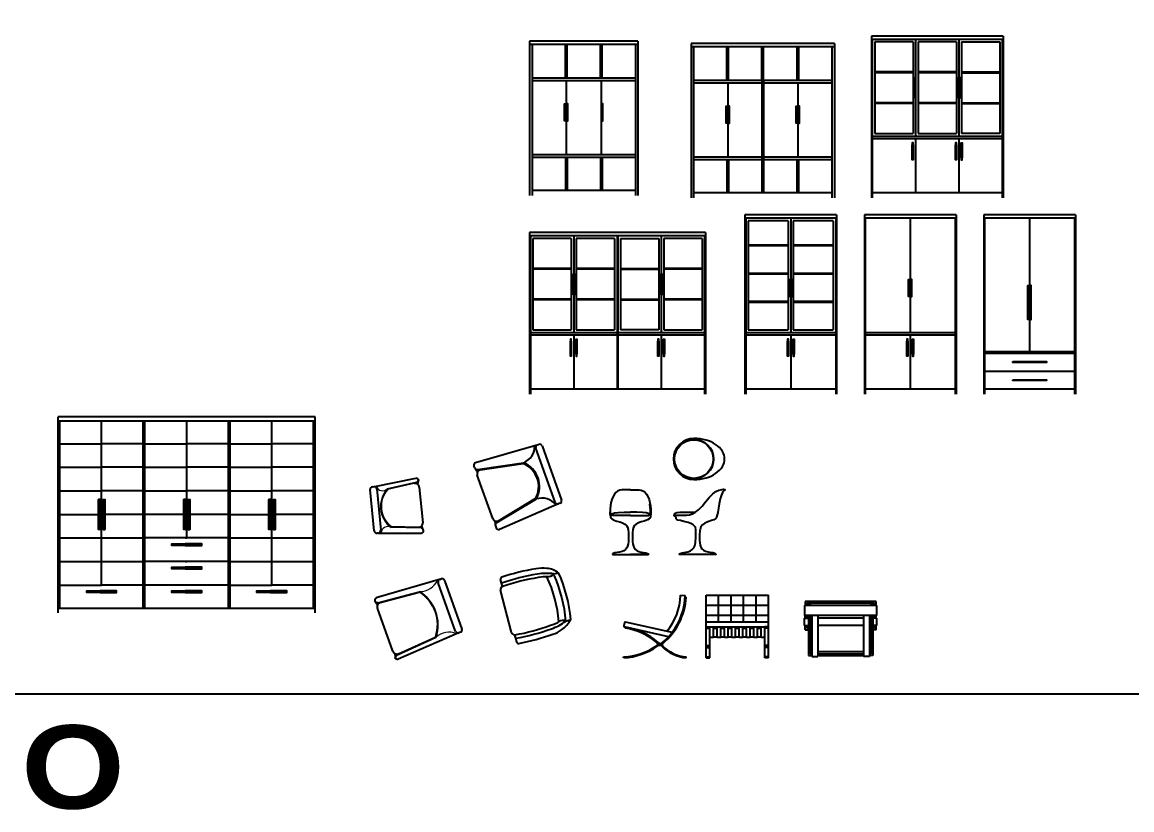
# Model space of a CAD drawing. Header units: centimetres. Extents: x 56177 to 99483, y 493 to 15482.
# Drawn here: x 60475 to 61806, y 493 to 1438 of the extents above; entities that cross this region are included whole.
import ezdxf

# ---------------------------------------------------------------- set-up
doc = ezdxf.new("R2010")
doc.units = ezdxf.units.CM
doc.header["$MEASUREMENT"] = 0
doc.set_wipeout_variables(frame=1)
doc.layers.add('010_BLOQUES', color=250, linetype='Continuous')
doc.styles.get("Standard").update_dxf_attribs({"font": 'txt.shx'})

# ---------------------------------------------------------------- blocks, each defined once
blk = doc.blocks.new('A$C5C6F3BF7')
for p, q in [((0, 0), (0, 2.35)), ((3.084, 2.35), (0, 2.35)), ((3.084, 2.3), (0, 2.3)), ((0.02, 0.05), (0.02, 2.3)), ((0.521, 0.332), (0.521, 2.3)), ((0.521, 0.332), (0.521, 2.3)), ((1.021, 0.05), (1.021, 2.3)), ((1.041, 0.05), (1.041, 2.3)), ((1.542, 0.897), (1.542, 2.3)), ((1.542, 0.994), (1.542, 2.3)), ((2.043, 0.05), (2.043, 2.3)), ((2.063, 0.05), (2.063, 2.3)), ((2.563, 0.332), (2.563, 2.3)), ((2.563, 0.332), (2.563, 2.3)), ((3.064, 0.05), (3.064, 2.3)), ((3.084, 0), (3.084, 2.35)), ((0.02, 2.027), (0.521, 2.027)), ((1.021, 2.027), (0.521, 2.027)), ((1.041, 2.027), (1.542, 2.027)), ((2.043, 2.027), (1.542, 2.027)), ((2.063, 2.027), (2.563, 2.027)), ((3.064, 2.027), (2.563, 2.027)), ((0.02, 1.745), (0.521, 1.745)), ((1.021, 1.745), (0.521, 1.745)), ((1.041, 1.745), (1.542, 1.745)), ((2.043, 1.745), (1.542, 1.745)), ((2.063, 1.745), (2.563, 1.745)), ((3.064, 1.745), (2.563, 1.745)), ((0.02, 1.462), (0.521, 1.462)), ((1.021, 1.462), (0.521, 1.462)), ((1.041, 1.462), (1.542, 1.462)), ((2.043, 1.462), (1.542, 1.462)), ((2.063, 1.462), (2.563, 1.462)), ((3.064, 1.462), (2.563, 1.462)), ((0.02, 1.18), (0.483, 1.18)), ((0.02, 1.18), (0.483, 1.18)), ((0.503, 1.18), (0.521, 1.18)), ((0.538, 1.18), (0.521, 1.18)), ((1.021, 1.18), (0.558, 1.18)), ((1.021, 1.18), (0.559, 1.18)), ((1.505, 1.18), (1.041, 1.18)), ((1.559, 1.18), (1.525, 1.18)), ((1.525, 1.18), (1.542, 1.18)), ((1.559, 1.18), (1.542, 1.18)), ((2.043, 1.18), (1.579, 1.18)), ((2.043, 1.18), (1.579, 1.18)), ((2.063, 1.18), (2.526, 1.18)), ((2.063, 1.18), (2.525, 1.18)), ((2.546, 1.18), (2.563, 1.18)), ((2.581, 1.18), (2.563, 1.18)), ((3.064, 1.18), (2.601, 1.18)), ((3.064, 1.18), (2.601, 1.18)), ((0.02, 0.897), (1.021, 0.897)), ((0.02, 0.897), (1.021, 0.897)), ((2.043, 0.897), (1.041, 0.897)), ((2.043, 0.897), (1.524, 0.897)), ((1.525, 0.897), (1.542, 0.897)), ((1.559, 0.897), (1.542, 0.897)), ((2.063, 0.897), (3.064, 0.897)), ((2.063, 0.897), (3.064, 0.897)), ((0.02, 0.615), (1.021, 0.615)), ((2.043, 0.615), (1.041, 0.615)), ((2.043, 0.615), (1.524, 0.615)), ((1.525, 0.615), (1.542, 0.615)), ((1.559, 0.615), (1.542, 0.615)), ((2.063, 0.615), (3.064, 0.615)), ((0.02, 0.332), (0.521, 0.332)), ((1.021, 0.332), (0.521, 0.332)), ((2.043, 0.332), (1.041, 0.332)), ((2.063, 0.332), (2.563, 0.332)), ((3.064, 0.332), (2.563, 0.332)), ((3.084, 0.05), (0, 0.05))]:
    blk.add_line(p, q)
for points in [[(0.503, 1), (0.503, 1.36), (0.483, 1.36), (0.483, 1)], [(0.503, 1.36), (0.503, 1), (0.483, 1), (0.483, 1.36)], [(0.538, 1.36), (0.538, 1), (0.558, 1), (0.558, 1.36)], [(0.538, 1), (0.538, 1.36), (0.558, 1.36), (0.558, 1)], [(1.525, 1.36), (1.525, 1), (1.505, 1), (1.505, 1.36)], [(1.525, 1), (1.525, 1.36), (1.505, 1.36), (1.505, 1)], [(1.559, 1), (1.559, 1.36), (1.579, 1.36), (1.579, 1)], [(1.559, 1.36), (1.559, 1), (1.579, 1), (1.579, 1.36)], [(2.546, 1), (2.546, 1.36), (2.526, 1.36), (2.526, 1)], [(2.546, 1.36), (2.546, 1), (2.526, 1), (2.526, 1.36)], [(2.581, 1.36), (2.581, 1), (2.601, 1), (2.601, 1.36)], [(2.581, 1), (2.581, 1.36), (2.601, 1.36), (2.601, 1)], [(1.721, 0.808), (1.363, 0.808), (1.363, 0.828), (1.721, 0.828)], [(1.523, 0.808), (1.721, 0.808), (1.721, 0.828), (1.523, 0.828)], [(1.721, 0.526), (1.363, 0.526), (1.363, 0.546), (1.721, 0.546)], [(1.523, 0.526), (1.721, 0.526), (1.721, 0.546), (1.523, 0.546)], [(0.7, 0.243), (0.342, 0.243), (0.342, 0.263), (0.7, 0.263)], [(0.502, 0.243), (0.7, 0.243), (0.7, 0.263), (0.502, 0.263)], [(1.721, 0.243), (1.363, 0.243), (1.363, 0.263), (1.721, 0.263)], [(1.523, 0.243), (1.721, 0.243), (1.721, 0.263), (1.523, 0.263)], [(2.742, 0.243), (2.384, 0.243), (2.384, 0.263), (2.742, 0.263)], [(2.544, 0.243), (2.742, 0.243), (2.742, 0.263), (2.544, 0.263)]]:
    blk.add_lwpolyline(points)
blk = doc.blocks.new('A$C28606B55')
for p, q in [((0, 1.849), (0, 0)), ((1.3, 1.849), (0, 1.849)), ((1.3, 1.809), (0, 1.809)), ((0.03, 1.809), (0.03, 0)), ((0.43, 1.409), (0.43, 1.809)), ((0.45, 1.409), (0.45, 1.809)), ((0.85, 1.409), (0.85, 1.809)), ((0.87, 1.409), (0.87, 1.809)), ((1.27, 1.809), (1.27, 0)), ((1.3, 1.849), (1.3, 0)), ((0.03, 1.409), (1.27, 1.409)), ((0.03, 1.379), (1.27, 1.379)), ((0.44, 1.379), (0.44, 0.49)), ((0.86, 1.379), (0.86, 0.49)), ((0.03, 0.49), (1.27, 0.49)), ((0.03, 0.46), (1.27, 0.46)), ((0.43, 0.46), (0.43, 0.06)), ((0.45, 0.46), (0.45, 0.06)), ((0.85, 0.46), (0.85, 0.06)), ((0.87, 0.46), (0.87, 0.06)), ((1.27, 0.06), (0.03, 0.06))]:
    blk.add_line(p, q)
for points in [[(0.43, 1.1), (0.43, 0.894), (0.42, 0.894), (0.42, 1.1)], [(0.45, 1.1), (0.45, 0.894), (0.46, 0.894), (0.46, 1.1)], [(0.87, 1.1), (0.87, 0.894), (0.88, 0.894), (0.88, 1.1)]]:
    blk.add_lwpolyline(points, close=True)
blk = doc.blocks.new('A$C72494DA3')
for p, q in [((0, 1.849), (0, 0)), ((1.72, 1.849), (0, 1.849)), ((1.72, 1.809), (0, 1.809)), ((0.03, 1.809), (0.03, 0)), ((0.43, 1.409), (0.43, 1.809)), ((0.45, 1.409), (0.45, 1.809)), ((0.85, 1.409), (0.85, 1.809)), ((0.87, 1.409), (0.87, 1.809)), ((1.27, 1.809), (1.27, 1.409)), ((1.29, 1.809), (1.29, 1.409)), ((1.69, 1.809), (1.69, 0)), ((1.72, 1.849), (1.72, 0)), ((0.03, 1.409), (0.85, 1.409)), ((0.03, 1.379), (0.85, 1.379)), ((0.44, 1.379), (0.44, 0.49)), ((0.85, 1.409), (0.85, 0.06)), ((0.87, 1.409), (0.87, 0.06)), ((0.87, 1.409), (1.69, 1.409)), ((0.87, 1.379), (1.69, 1.379)), ((1.28, 1.379), (1.28, 0.49)), ((0.03, 0.49), (0.85, 0.49)), ((0.03, 0.46), (0.85, 0.46)), ((0.43, 0.46), (0.43, 0.06)), ((0.45, 0.46), (0.45, 0.06)), ((0.87, 0.49), (1.69, 0.49)), ((0.87, 0.46), (1.69, 0.46)), ((1.27, 0.46), (1.27, 0.06)), ((1.29, 0.46), (1.29, 0.06)), ((1.69, 0.06), (0.03, 0.06))]:
    blk.add_line(p, q)
for points in [[(0.43, 1.1), (0.43, 0.894), (0.42, 0.894), (0.42, 1.1)], [(0.45, 1.1), (0.45, 0.894), (0.46, 0.894), (0.46, 1.1)], [(1.27, 1.1), (1.27, 0.894), (1.26, 0.894), (1.26, 1.1)], [(1.29, 1.1), (1.29, 0.894), (1.3, 0.894), (1.3, 1.1)]]:
    blk.add_lwpolyline(points, close=True)
blk = doc.blocks.new('A$C0D1838A5')
for p, q in [((0, 1.939), (0, 0)), ((1.58, 1.939), (0, 1.939)), ((1.58, 1.899), (0, 1.899)), ((0.01, 1.899), (0.01, 0)), ((0.04, 1.869), (0.04, 0.77)), ((0.5, 1.869), (0.04, 1.869)), ((0.5, 1.869), (0.5, 0.77)), ((0.53, 1.899), (0.53, 0.74)), ((0.56, 1.869), (0.56, 0.77)), ((1.02, 1.869), (0.56, 1.869)), ((1.02, 1.869), (1.02, 0.77)), ((1.05, 1.899), (1.05, 0.74)), ((1.08, 1.869), (1.08, 0.77)), ((1.08, 1.869), (1.54, 1.869)), ((1.54, 1.869), (1.54, 0.77)), ((1.57, 1.899), (1.57, 0)), ((1.58, 1.939), (1.58, 0)), ((0.5, 1.509), (0.04, 1.509)), ((0.5, 1.499), (0.04, 1.499)), ((1.02, 1.509), (0.56, 1.509)), ((1.02, 1.499), (0.56, 1.499)), ((1.08, 1.509), (1.54, 1.509)), ((1.08, 1.499), (1.54, 1.499)), ((0.5, 1.14), (0.04, 1.14)), ((0.5, 1.13), (0.04, 1.13)), ((1.02, 1.14), (0.56, 1.14)), ((1.02, 1.13), (0.56, 1.13)), ((1.08, 1.14), (1.54, 1.14)), ((1.08, 1.13), (1.54, 1.13)), ((0.01, 0.74), (1.57, 0.74)), ((0.01, 0.71), (1.57, 0.71)), ((0.04, 0.77), (0.5, 0.77)), ((0.53, 0.71), (0.53, 0.06)), ((0.56, 0.77), (1.02, 0.77)), ((1.05, 0.71), (1.05, 0.06)), ((1.54, 0.77), (1.08, 0.77)), ((1.57, 0.06), (0.01, 0.06))]:
    blk.add_line(p, q)
for points in [[(0.52, 1.437), (0.52, 1.201), (0.51, 1.201), (0.51, 1.437)], [(1.04, 1.437), (1.04, 1.201), (1.03, 1.201), (1.03, 1.437)], [(1.06, 1.437), (1.06, 1.201), (1.07, 1.201), (1.07, 1.437)]]:
    blk.add_lwpolyline(points, close=True)
for points in [[(0.501, 0.48), (0.501, 0.66), (0.491, 0.66), (0.491, 0.48)], [(0.501, 0.634), (0.501, 0.454), (0.491, 0.454), (0.491, 0.634)], [(1.021, 0.48), (1.021, 0.66), (1.011, 0.66), (1.011, 0.48)], [(1.021, 0.634), (1.021, 0.454), (1.011, 0.454), (1.011, 0.634)], [(1.079, 0.48), (1.079, 0.66), (1.089, 0.66), (1.089, 0.48)], [(1.079, 0.634), (1.079, 0.454), (1.089, 0.454), (1.089, 0.634)]]:
    blk.add_lwpolyline(points)
blk = doc.blocks.new('A$C50CF340D')
for p, q in [((0, 1.939), (0, 0)), ((2.11, 1.939), (0, 1.939)), ((2.11, 1.899), (0, 1.899)), ((0.01, 1.899), (0.01, 0)), ((0.04, 1.869), (0.04, 0.77)), ((0.5, 1.869), (0.04, 1.869)), ((0.5, 1.869), (0.5, 0.77)), ((0.53, 1.899), (0.53, 0.74)), ((0.56, 1.869), (0.56, 0.77)), ((1.02, 1.869), (0.56, 1.869)), ((1.02, 1.869), (1.02, 0.77)), ((1.05, 1.899), (1.05, 0.06)), ((1.06, 1.899), (1.06, 0.06)), ((1.09, 1.869), (1.09, 0.77)), ((1.09, 1.869), (1.55, 1.869)), ((1.55, 1.869), (1.55, 0.77)), ((1.58, 1.899), (1.58, 0.74)), ((1.61, 1.869), (1.61, 0.77)), ((2.07, 1.869), (1.61, 1.869)), ((2.07, 1.869), (2.07, 0.77)), ((2.1, 1.899), (2.1, 0)), ((2.11, 1.939), (2.11, 0)), ((0.5, 1.509), (0.04, 1.509)), ((0.5, 1.499), (0.04, 1.499)), ((1.02, 1.509), (0.56, 1.509)), ((1.02, 1.499), (0.56, 1.499)), ((1.09, 1.509), (1.55, 1.509)), ((1.09, 1.499), (1.55, 1.499)), ((2.07, 1.509), (1.61, 1.509)), ((2.07, 1.499), (1.61, 1.499)), ((0.5, 1.14), (0.04, 1.14)), ((0.5, 1.13), (0.04, 1.13)), ((1.02, 1.14), (0.56, 1.14)), ((1.02, 1.13), (0.56, 1.13)), ((1.09, 1.14), (1.55, 1.14)), ((1.09, 1.13), (1.55, 1.13)), ((2.07, 1.14), (1.61, 1.14)), ((2.07, 1.13), (1.61, 1.13)), ((0.01, 0.74), (1.05, 0.74)), ((0.01, 0.71), (1.05, 0.71)), ((0.04, 0.77), (0.5, 0.77)), ((0.53, 0.71), (0.53, 0.06)), ((0.56, 0.77), (1.02, 0.77)), ((1.06, 0.74), (2.1, 0.74)), ((1.06, 0.71), (2.1, 0.71)), ((1.55, 0.77), (1.09, 0.77)), ((1.58, 0.71), (1.58, 0.06)), ((1.61, 0.77), (2.07, 0.77)), ((2.1, 0.06), (0.01, 0.06))]:
    blk.add_line(p, q)
for points in [[(0.52, 1.437), (0.52, 1.201), (0.51, 1.201), (0.51, 1.437)], [(0.54, 1.437), (0.54, 1.201), (0.55, 1.201), (0.55, 1.437)], [(1.57, 1.437), (1.57, 1.201), (1.56, 1.201), (1.56, 1.437)], [(1.59, 1.437), (1.59, 1.201), (1.6, 1.201), (1.6, 1.437)]]:
    blk.add_lwpolyline(points, close=True)
for points in [[(0.501, 0.48), (0.501, 0.66), (0.491, 0.66), (0.491, 0.48)], [(0.501, 0.634), (0.501, 0.454), (0.491, 0.454), (0.491, 0.634)], [(0.559, 0.48), (0.559, 0.66), (0.569, 0.66), (0.569, 0.48)], [(0.559, 0.634), (0.559, 0.454), (0.569, 0.454), (0.569, 0.634)], [(1.551, 0.48), (1.551, 0.66), (1.541, 0.66), (1.541, 0.48)], [(1.551, 0.634), (1.551, 0.454), (1.541, 0.454), (1.541, 0.634)], [(1.609, 0.48), (1.609, 0.66), (1.619, 0.66), (1.619, 0.48)], [(1.609, 0.634), (1.609, 0.454), (1.619, 0.454), (1.619, 0.634)]]:
    blk.add_lwpolyline(points)
blk = doc.blocks.new('A$C52907C04')
for p, q in [((0, 2.15), (0, 0)), ((1.1, 2.15), (0, 2.15)), ((1.1, 2.15), (1.1, 0)), ((1.1, 2.11), (0, 2.11)), ((0.01, 2.11), (0.01, 0)), ((0.04, 2.08), (0.04, 0.77)), ((0.52, 2.08), (0.04, 2.08)), ((0.52, 2.08), (0.52, 0.77)), ((0.55, 2.11), (0.55, 0.74)), ((0.58, 2.08), (0.58, 0.77)), ((1.06, 2.08), (0.58, 2.08)), ((1.06, 2.08), (1.06, 0.77)), ((1.09, 2.11), (1.09, 0)), ((0.52, 1.789), (0.04, 1.789)), ((0.52, 1.779), (0.04, 1.779)), ((1.06, 1.789), (0.58, 1.789)), ((1.06, 1.779), (0.58, 1.779)), ((0.52, 1.449), (0.04, 1.449)), ((0.52, 1.439), (0.04, 1.439)), ((1.06, 1.449), (0.58, 1.449)), ((1.06, 1.439), (0.58, 1.439)), ((0.52, 1.11), (0.04, 1.11)), ((0.52, 1.1), (0.04, 1.1)), ((1.06, 1.11), (0.58, 1.11)), ((1.06, 1.1), (0.58, 1.1)), ((0.01, 0.74), (1.09, 0.74)), ((0.01, 0.71), (1.09, 0.71)), ((0.04, 0.77), (0.52, 0.77)), ((0.55, 0.71), (0.55, 0.06)), ((0.58, 0.77), (1.06, 0.77)), ((1.09, 0.06), (0.01, 0.06))]:
    blk.add_line(p, q)
for points in [[(0.54, 1.377), (0.54, 1.171), (0.53, 1.171), (0.53, 1.377)], [(0.56, 1.377), (0.56, 1.171), (0.57, 1.171), (0.57, 1.377)]]:
    blk.add_lwpolyline(points, close=True)
for points in [[(0.521, 0.48), (0.521, 0.66), (0.511, 0.66), (0.511, 0.48)], [(0.521, 0.634), (0.521, 0.454), (0.511, 0.454), (0.511, 0.634)], [(0.579, 0.48), (0.579, 0.66), (0.589, 0.66), (0.589, 0.48)], [(0.579, 0.634), (0.579, 0.454), (0.589, 0.454), (0.589, 0.634)]]:
    blk.add_lwpolyline(points)
blk = doc.blocks.new('A$C179F4813')
for p, q in [((1.1, 2.15), (0, 2.15)), ((0, 2.15), (0, 0)), ((1.1, 2.15), (1.1, 0)), ((1.1, 2.11), (0, 2.11)), ((0.01, 2.11), (0.01, 0)), ((0.55, 2.11), (0.55, 0.74)), ((1.09, 2.11), (1.09, 0)), ((0.01, 0.74), (1.09, 0.74)), ((0.01, 0.71), (1.09, 0.71)), ((0.55, 0.71), (0.55, 0.06)), ((1.09, 0.06), (0.01, 0.06))]:
    blk.add_line(p, q)
for points in [[(0.54, 1.377), (0.54, 1.171), (0.53, 1.171), (0.53, 1.377)], [(0.56, 1.377), (0.56, 1.171), (0.57, 1.171), (0.57, 1.377)]]:
    blk.add_lwpolyline(points, close=True)
for points in [[(0.521, 0.48), (0.521, 0.66), (0.511, 0.66), (0.511, 0.48)], [(0.521, 0.634), (0.521, 0.454), (0.511, 0.454), (0.511, 0.634)], [(0.579, 0.48), (0.579, 0.66), (0.589, 0.66), (0.589, 0.48)], [(0.579, 0.634), (0.579, 0.454), (0.589, 0.454), (0.589, 0.634)]]:
    blk.add_lwpolyline(points)
blk = doc.blocks.new('A$C0B596854')
for p, q in [((0, 2.15), (0, 0)), ((1.1, 2.15), (0, 2.15)), ((1.1, 2.15), (1.1, 0)), ((1.1, 2.11), (0, 2.11)), ((0.01, 2.11), (0.01, 0)), ((0.55, 2.11), (0.55, 0.513)), ((1.09, 2.11), (1.09, 0)), ((0.01, 0.513), (1.09, 0.513)), ((0.01, 0.493), (1.09, 0.493)), ((0.01, 0.277), (1.09, 0.277)), ((1.09, 0.06), (0.01, 0.06))]:
    blk.add_line(p, q)
for points in [[(0.54, 1.303), (0.54, 0.897), (0.53, 0.897), (0.53, 1.303)], [(0.56, 1.303), (0.56, 0.897), (0.57, 0.897), (0.57, 1.303)], [(0.347, 0.39), (0.753, 0.39), (0.753, 0.38), (0.347, 0.38)], [(0.347, 0.173), (0.753, 0.173), (0.753, 0.163), (0.347, 0.163)]]:
    blk.add_lwpolyline(points, close=True)
blk = doc.blocks.new('A$C6A29289D')
at = {"lineweight": 25}
for p, q in [((0.788, 0.958), (0.018, 0.734)), ((0.779, 0.954), (0.798, 0.961)), ((0.836, 0.943), (1.046, 0.359)), ((0.97, 0.332), (0.761, 0.916)), ((0, 0.697), (0, 0.696)), ((0.014, 0.68), (0.034, 0.65)), ((0.217, 0.093), (0.031, 0.609)), ((1.018, 0.318), (0.282, 0)), ((1.028, 0.321), (1.009, 0.314)), ((0.248, 0.006), (0.244, 0.018)), ((0.249, 0.028), (0.245, 0.064))]:
    blk.add_line(p, q, dxfattribs=at)
at = {"lineweight": 15}
for p, q in [((0.035, 0.678), (0.537, 0.81)), ((0.067, 0.675), (0.535, 0.8)), ((0.286, 0.065), (0.727, 0.267)), ((0.263, 0.043), (0.735, 0.26))]:
    blk.add_line(p, q, dxfattribs=at)
for centre, radius, start, end in [((0.541, 1.042), 0.232, 269.0981, 334.9659), ((0.295, 0.413), 0.456, 341.4061, 58.1338), ((0.296, 0.413), 0.465, 340.787, 58.7529), ((0.891, 0.094), 0.228, 66.9254, 133.3483)]:
    blk.add_arc(centre, radius, start, end, dxfattribs=at)
at = {"lineweight": 25}
for centre, radius, start, end in [((0.789, 0.926), 0.03, 109.77, 199.77), ((0.808, 0.933), 0.03, 19.77, 109.77), ((0.029, 0.706), 0.03, 109.77, 199.77), ((0.028, 0.707), 0.03, 199.77, 283.7179), ((0.078, 0.626), 0.05, 103.7179, 199.77), ((0.999, 0.342), 0.03, 199.77, 289.77), ((1.017, 0.349), 0.03, 289.77, 19.77), ((0.264, 0.11), 0.05, 199.77, 295.8221), ((0.272, 0.028), 0.03, 199.77, 289.77), ((0.276, 0.016), 0.03, 115.8221, 199.77)]:
    blk.add_arc(centre, radius, start, end, dxfattribs=at)
blk = doc.blocks.new('A$C645A2442')
at = {"lineweight": 25}
for p, q in [((0.027, 0.557), (0.047, 0.559)), ((0.037, 0.558), (0.55, 0.659)), ((0.575, 0.624), (0.57, 0.588)), ((0.581, 0.644), (0.582, 0.632)), ((0.59, 0.552), (0.632, 0.126)), ((0.049, 0.027), (0, 0.525)), ((0.08, 0.532), (0.128, 0.035)), ((0.101, 0.002), (0.081, 0)), ((0.091, 0.001), (0.614, 0.002)), ((0.631, 0.053), (0.619, 0.087)), ((0.641, 0.034), (0.641, 0.035))]:
    blk.add_line(p, q, dxfattribs=at)
at = {"lineweight": 15}
for p, q in [((0.557, 0.612), (0.206, 0.533)), ((0.53, 0.596), (0.212, 0.524)), ((0.611, 0.061), (0.251, 0.07)), ((0.582, 0.071), (0.255, 0.08))]:
    blk.add_line(p, q, dxfattribs=at)
at = {"lineweight": 25}
for centre, radius, start, end in [((0.03, 0.527), 0.03, 95.5901, 185.5901), ((0.05, 0.529), 0.03, 5.5901, 95.5901), ((0.54, 0.547), 0.05, 5.5901, 101.6422), ((0.552, 0.629), 0.03, 5.5901, 95.5901), ((0.551, 0.641), 0.03, 281.6422, 5.5901), ((0.079, 0.03), 0.03, 185.5901, 275.5901), ((0.098, 0.032), 0.03, 275.5901, 5.5901), ((0.582, 0.121), 0.05, 269.538, 5.5901), ((0.611, 0.031), 0.03, 5.5901, 89.538), ((0.611, 0.032), 0.03, 275.5901, 5.5901)]:
    blk.add_arc(centre, radius, start, end, dxfattribs=at)
at = {"lineweight": 15}
for centre, radius, start, end in [((0.15, 0.587), 0.0775, 198.5117, 315.891), ((0.437, 0.322), 0.313, 137.5779, 233.6023), ((0.436, 0.322), 0.301, 137.9409, 233.2393), ((0.212, -0.001), 0.0813, 61.4576, 175.8403)]:
    blk.add_arc(centre, radius, start, end, dxfattribs=at)
blk = doc.blocks.new('A$C41DF6CF6')
at = {"lineweight": 25}
for p, q in [((0.769, 1.016), (0.018, 0.8)), ((0.975, 0.325), (0.742, 0.975)), ((0.76, 1.013), (0.779, 1.02)), ((0.817, 1.002), (1.05, 0.352)), ((0.044, 0.717), (0.593, 0.8)), ((0.009, 0.737), (0, 0.762)), ((0.023, 0.72), (0.043, 0.69)), ((0.076, 0.715), (0.592, 0.789)), ((0.226, 0.131), (0.04, 0.649)), ((0.273, 0.081), (0.749, 0.366)), ((0.295, 0.102), (0.741, 0.373)), ((1.022, 0.31), (0.305, 0)), ((1.032, 0.314), (1.013, 0.307)), ((0.258, 0.065), (0.254, 0.101)), ((0.258, 0.043), (0.267, 0.018))]:
    blk.add_line(p, q, dxfattribs=at)
for centre, radius, start, end in [((0.51, 1.005), 0.221, 291.9754, 359.4084), ((0.77, 0.985), 0.03, 109.7215, 199.7215), ((0.789, 0.991), 0.03, 19.7215, 109.7215), ((0.028, 0.772), 0.03, 109.7215, 199.7215), ((0.478, 0.513), 0.309, 331.3915, 68.0515), ((0.037, 0.747), 0.03, 199.7215, 283.6694), ((0.087, 0.666), 0.05, 103.6694, 199.7215), ((0.479, 0.514), 0.298, 331.7426, 67.7004), ((0.815, 0.154), 0.221, 40.0346, 107.4676), ((1.003, 0.335), 0.03, 199.7215, 289.7215), ((1.022, 0.342), 0.03, 289.7215, 19.7215), ((0.273, 0.147), 0.05, 199.7215, 295.7736), ((0.286, 0.054), 0.03, 115.7736, 199.7215), ((0.295, 0.028), 0.03, 199.7215, 289.7215)]:
    blk.add_arc(centre, radius, start, end, dxfattribs=at)
blk = doc.blocks.new('A$C4C1808EA')
for p, q in [((0.638, 0.834), (0.7, 0.845)), ((0.022, 0.681), (0, 0.765)), ((0.133, 0.129), (0.001, 0.638)), ((0.785, 0.268), (0.844, 0.288)), ((0.194, 0.018), (0.172, 0.102))]:
    blk.add_line(p, q)
for centre, radius, start, end in [((0.801, -1.513), 2.37, 98.7297, 109.4623), ((0.795, -1.5), 2.423, 98.7936, 108.7644), ((0.51, 0.403), 0.499, 84.7445, 99.9028), ((0.553, 0.275), 0.565, 81.307, 101.3653), ((0.563, 0.235), 0.565, 88.8208, 101.3653), ((0.54, 0.65), 0.25, 51.0471, 86.3768), ((-0.944, 0.113), 1.651, 5.1067, 24.5684), ((0.563, 0.897), 0.0975, 268.1837, 320.0986), ((-0.946, 0.113), 1.738, 5.1034, 23.9855), ((-0.947, 0.113), 1.8, 5.583, 23.987), ((0.024, 0.771), 0.0244, 109.6984, 194.5445), ((0.037, 0.647), 0.0366, 110.403, 194.5445), ((0.813, -1.559), 2.375, 98.736, 109.3891), ((0.428, 0.755), 0.565, 287.7236, 300.2681), ((0.439, 0.714), 0.565, 287.7236, 307.7819), ((0.75, 0.177), 0.0975, 68.9903, 120.9052), ((0.491, 0.487), 0.406, 306.4806, 330.5383), ((-0.226, 2.444), 2.375, 279.6998, 290.3529), ((-0.214, 2.398), 2.37, 279.6266, 290.3592), ((0.551, 0.406), 0.305, 284.5445, 306.4806), ((0.169, 0.139), 0.0366, 194.5445, 278.6859), ((0.217, 0.024), 0.0244, 194.5445, 279.3905), ((-0.213, 2.384), 2.423, 280.3245, 290.2953)]:
    blk.add_arc(centre, radius, start, end)
blk = doc.blocks.new('A$C491C168C')
for p, q in [((0.681, 0.75), (0.738, 0.749)), ((0.739, 0.729), (0.749, 0.729)), ((0.011, 0.42), (0.003, 0.382)), ((0.581, 0.302), (0.023, 0.428)), ((0.538, 0.251), (0.01, 0.37)), ((0.019, 0.366), (0.017, 0.357)), ((0.58, 0.304), (0.518, 0.318)), ((0, 0), (0, 0.01)), ((0.75, 0), (0.75, 0.01))]:
    blk.add_line(p, q)
for centre, radius, start, end in [((-0.016, 0.766), 0.756, 309.4808, 357.1955), ((-0.016, 0.766), 0.766, 309.2457, 357.2147), ((-0.016, 0.766), 0.697, 320.0078, 358.6911), ((-0.016, 0.766), 0.754, 322.2263, 358.6911), ((0.021, 0.418), 0.00987, 77.2653, 167.2653), ((0.012, 0.38), 0.00987, 167.2653, 257.2653), ((-0.09, -0.386), 0.75, 48.8988, 81.7807), ((-0.09, -0.386), 0.76, 48.4802, 81.722), ((-0.041, 0.78), 0.771, 273.0569, 305.0174), ((-0.041, 0.78), 0.781, 273.0412, 305.2945), ((0.39, 0.165), 0.0197, 305.0174, 48.8988), ((0.432, 0.11), 0.0395, 45.6459, 123.7575), ((0.44, 0.213), 0.0395, 228.4802, 309.4808), ((0.786, 0.451), 0.452, 223.8004, 265.4574), ((0.481, 0.157), 0.0197, 129.2457, 223.985), ((0.785, 0.451), 0.442, 223.985, 265.4115)]:
    blk.add_arc(centre, radius, start, end)
blk = doc.blocks.new('28a')
for p, q in [((0, 750), (750, 750)), ((0, 370), (0, 750)), ((150, 430), (150, 750)), ((300, 430), (300, 750)), ((451, 430), (451, 750)), ((601, 430), (601, 750)), ((750, 370), (750, 750)), ((0, 630), (750, 630)), ((0, 510), (750, 510)), ((0, 430), (750, 430)), ((0, 0), (0, 370)), ((0, 370), (44, 370)), ((0, 366), (44, 366)), ((0, 357), (44, 357)), ((44, 0), (44, 372)), ((44, 372), (88, 372)), ((88, 247), (88, 372)), ((88, 370), (132, 370)), ((88, 366), (132, 366)), ((88, 357), (132, 357)), ((132, 247), (132, 372)), ((132, 372), (176, 372)), ((176, 247), (176, 372)), ((176, 370), (221, 370)), ((176, 366), (221, 366)), ((176, 357), (221, 357)), ((221, 247), (221, 372)), ((221, 372), (265, 372)), ((265, 247), (265, 372)), ((265, 370), (309, 370)), ((265, 366), (309, 366)), ((265, 357), (309, 357)), ((309, 247), (309, 372)), ((309, 372), (353, 372)), ((353, 247), (353, 372)), ((353, 370), (397, 370)), ((353, 366), (397, 366)), ((353, 357), (397, 357)), ((397, 247), (397, 372)), ((397, 372), (442, 372)), ((442, 247), (442, 372)), ((442, 370), (486, 370)), ((442, 366), (486, 366)), ((442, 357), (486, 357)), ((486, 247), (486, 372)), ((486, 372), (530, 372)), ((530, 247), (530, 372)), ((530, 370), (574, 370)), ((530, 366), (574, 366)), ((530, 357), (574, 357)), ((574, 247), (574, 372)), ((574, 372), (618, 372)), ((618, 247), (618, 372)), ((618, 370), (662, 370)), ((618, 366), (662, 366)), ((618, 357), (662, 357)), ((662, 247), (662, 372)), ((662, 372), (707, 372)), ((707, 0), (707, 372)), ((750, 370), (707, 370)), ((750, 366), (707, 366)), ((750, 357), (707, 357)), ((750, 0), (750, 370)), ((0, 148), (44, 148)), ((0, 135), (44, 135)), ((44, 247), (88, 247)), ((88, 251), (132, 251)), ((132, 247), (176, 247)), ((176, 251), (221, 251)), ((221, 247), (265, 247)), ((265, 251), (309, 251)), ((309, 247), (353, 247)), ((353, 251), (397, 251)), ((397, 247), (442, 247)), ((442, 251), (486, 251)), ((486, 247), (530, 247)), ((530, 251), (574, 251)), ((574, 247), (618, 247)), ((618, 251), (662, 251)), ((662, 247), (707, 247)), ((750, 148), (707, 148)), ((750, 135), (707, 135)), ((0, 122), (44, 122)), ((0, 10), (44, 10)), ((0, 0), (44, 0)), ((750, 122), (707, 122)), ((750, 10), (707, 10)), ((750, 0), (707, 0))]:
    blk.add_line(p, q)
blk.add_arc((0, 430), 0.5, 180, 270)
blk = doc.blocks.new('A$C4BF3640C')
at = {"xscale": 0.0009999999999764, "yscale": 0.0009999999999764, "zscale": 0.0009999999999764}
blk.add_blockref('28a', (0, 0), dxfattribs=at)
blk = doc.blocks.new('A$C68BE4C29')
at = {"layer": '010_BLOQUES', "linetype": 'Continuous'}
for p, q in [((0.038, 0.699), (0.023, 0.663)), ((0.054, 0.727), (0.038, 0.699)), ((0.071, 0.747), (0.054, 0.727)), ((0.091, 0.76), (0.071, 0.747)), ((0.118, 0.772), (0.091, 0.76)), ((0.142, 0.778), (0.118, 0.772)), ((0.175, 0.776), (0.142, 0.778)), ((0.246, 0.776), (0.175, 0.776)), ((0.246, 0.776), (0.317, 0.776)), ((0.317, 0.776), (0.35, 0.778)), ((0.35, 0.778), (0.375, 0.772)), ((0.375, 0.772), (0.401, 0.76)), ((0.401, 0.76), (0.421, 0.747)), ((0.421, 0.747), (0.439, 0.727)), ((0.439, 0.727), (0.455, 0.699)), ((0.455, 0.699), (0.469, 0.663)), ((0.002, 0.545), (0, 0.49)), ((0.006, 0.585), (0.002, 0.545)), ((0.012, 0.623), (0.006, 0.585)), ((0.006, 0.533), (0.012, 0.605)), ((0.007, 0.502), (0.006, 0.533)), ((0.023, 0.663), (0.012, 0.623)), ((0.469, 0.663), (0.48, 0.623)), ((0.48, 0.623), (0.487, 0.585)), ((0.487, 0.533), (0.48, 0.605)), ((0.486, 0.502), (0.487, 0.533)), ((0.487, 0.585), (0.491, 0.545)), ((0.491, 0.545), (0.492, 0.49)), ((0, 0.49), (0.006, 0.457)), ((0.006, 0.457), (0.012, 0.438)), ((0.01, 0.488), (0.007, 0.502)), ((0.02, 0.476), (0.01, 0.488)), ((0.012, 0.438), (0.022, 0.428)), ((0.018, 0.478), (0.022, 0.488)), ((0.031, 0.47), (0.02, 0.476)), ((0.022, 0.488), (0.034, 0.494)), ((0.022, 0.428), (0.04, 0.416)), ((0.062, 0.468), (0.031, 0.47)), ((0.034, 0.494), (0.056, 0.5)), ((0.04, 0.416), (0.082, 0.402)), ((0.056, 0.5), (0.1, 0.504)), ((0.246, 0.468), (0.062, 0.468)), ((0.082, 0.402), (0.118, 0.392)), ((0.1, 0.504), (0.17, 0.508)), ((0.17, 0.508), (0.246, 0.508)), ((0.322, 0.508), (0.246, 0.508)), ((0.246, 0.468), (0.431, 0.468)), ((0.392, 0.504), (0.322, 0.508)), ((0.411, 0.402), (0.375, 0.392)), ((0.436, 0.5), (0.392, 0.504)), ((0.452, 0.416), (0.411, 0.402)), ((0.431, 0.468), (0.461, 0.47)), ((0.459, 0.494), (0.436, 0.5)), ((0.471, 0.428), (0.452, 0.416)), ((0.471, 0.488), (0.459, 0.494)), ((0.461, 0.47), (0.472, 0.476)), ((0.474, 0.478), (0.471, 0.488)), ((0.48, 0.438), (0.471, 0.428)), ((0.472, 0.476), (0.483, 0.488)), ((0.487, 0.457), (0.48, 0.438)), ((0.483, 0.488), (0.486, 0.502)), ((0.492, 0.49), (0.487, 0.457)), ((0.118, 0.392), (0.15, 0.38)), ((0.15, 0.38), (0.178, 0.366)), ((0.178, 0.366), (0.197, 0.35)), ((0.197, 0.35), (0.211, 0.331)), ((0.211, 0.331), (0.219, 0.303)), ((0.219, 0.303), (0.223, 0.261)), ((0.273, 0.303), (0.269, 0.261)), ((0.281, 0.331), (0.273, 0.303)), ((0.296, 0.35), (0.281, 0.331)), ((0.314, 0.366), (0.296, 0.35)), ((0.342, 0.38), (0.314, 0.366)), ((0.375, 0.392), (0.342, 0.38)), ((0.223, 0.154), (0.219, 0.131)), ((0.223, 0.261), (0.223, 0.154)), ((0.269, 0.261), (0.269, 0.154)), ((0.269, 0.154), (0.273, 0.131)), ((0.042, 0.015), (0.031, 0.008)), ((0.031, 0.008), (0.031, 0)), ((0.031, 0.003), (0.461, 0.003)), ((0.031, 0), (0.246, 0)), ((0.06, 0.02), (0.042, 0.015)), ((0.088, 0.025), (0.06, 0.02)), ((0.116, 0.029), (0.088, 0.025)), ((0.145, 0.039), (0.116, 0.029)), ((0.166, 0.047), (0.145, 0.039)), ((0.187, 0.06), (0.166, 0.047)), ((0.202, 0.082), (0.187, 0.06)), ((0.211, 0.1), (0.202, 0.082)), ((0.219, 0.131), (0.211, 0.1)), ((0.461, 0), (0.246, 0)), ((0.273, 0.131), (0.281, 0.1)), ((0.281, 0.1), (0.29, 0.082)), ((0.29, 0.082), (0.305, 0.06)), ((0.305, 0.06), (0.326, 0.047)), ((0.326, 0.047), (0.348, 0.039)), ((0.348, 0.039), (0.376, 0.029)), ((0.376, 0.029), (0.404, 0.025)), ((0.404, 0.025), (0.432, 0.02)), ((0.432, 0.02), (0.451, 0.015)), ((0.451, 0.015), (0.461, 0.008)), ((0.461, 0.008), (0.461, 0))]:
    blk.add_line(p, q, dxfattribs=at)
blk = doc.blocks.new('A$C052B238B')
at = {"layer": '010_BLOQUES', "linetype": 'Continuous'}
blk.add_line((0.067, 0.004), (0.499, 0.004), dxfattribs=at)
at = {"layer": '010_BLOQUES', "linetype": 'Continuous', "flags": 128}
blk.add_lwpolyline([(0.309, 0.27), (0.307, 0.245), (0.306, 0.208), (0.307, 0.168), (0.313, 0.112), (0.322, 0.087), (0.335, 0.066), (0.354, 0.051), (0.377, 0.039), (0.409, 0.031), (0.433, 0.027), (0.466, 0.021), (0.488, 0.015), (0.497, 0.008), (0.5, 0.001), (0.5, 0), (0.067, 0), (0.067, 0.007), (0.073, 0.012), (0.097, 0.02), (0.14, 0.027), (0.167, 0.032), (0.199, 0.044), (0.219, 0.058), (0.238, 0.078), (0.25, 0.104), (0.258, 0.144), (0.261, 0.206), (0.262, 0.258), (0.261, 0.295), (0.257, 0.326), (0.246, 0.339), (0.224, 0.359), (0.2, 0.372), (0.17, 0.382), (0.119, 0.394), (0.076, 0.405), (0.047, 0.412), (0.032, 0.42), (0.025, 0.426), (0.025, 0.441), (0.021, 0.448), (0.012, 0.454), (0.005, 0.457), (0, 0.462), (0, 0.469), (0.105, 0.469), (0.151, 0.47), (0.187, 0.474), (0.223, 0.486), (0.25, 0.501), (0.295, 0.533), (0.337, 0.58), (0.378, 0.632), (0.422, 0.683), (0.465, 0.728), (0.5, 0.754), (0.539, 0.771), (0.572, 0.78), (0.595, 0.783), (0.611, 0.779), (0.614, 0.775), (0.6, 0.766), (0.58, 0.744), (0.568, 0.715), (0.555, 0.668), (0.543, 0.605), (0.533, 0.555), (0.525, 0.502), (0.519, 0.473), (0.511, 0.448), (0.5, 0.429), (0.489, 0.421), (0.477, 0.413), (0.449, 0.405), (0.405, 0.389), (0.37, 0.374), (0.341, 0.353), (0.322, 0.329), (0.314, 0.299), (0.31, 0.285)], close=True, dxfattribs=at)
blk.add_lwpolyline([(0.004, 0.469), (0.004, 0.473), (0.006, 0.485), (0.015, 0.494), (0.035, 0.501), (0.068, 0.505), (0.256, 0.505)], dxfattribs=at)
blk = doc.blocks.new('A$C52A53356')
at = {"layer": '010_BLOQUES', "linetype": 'Continuous'}
for radius in [0.237, 0.232]:
    blk.add_circle((0.246, 0.246), radius, dxfattribs=at)
for centre, radius, start, end in [((0.246, 0.246), 0.246, 90, 270), ((0.246, -0.056), 0.549, 74.5192, 90), ((0.288, 0.093), 0.394, 56.2313, 74.5192), ((0.351, 0.187), 0.281, 31.7772, 56.2313), ((0.447, 0.246), 0.168, 0, 31.7772), ((0.351, 0.306), 0.281, 303.7687, 328.2228), ((0.447, 0.246), 0.168, 328.2228, 0), ((0.246, 0.549), 0.549, 270, 285.4808), ((0.288, 0.4), 0.394, 285.4808, 303.7687)]:
    blk.add_arc(centre, radius, start, end, dxfattribs=at)
blk = doc.blocks.new('A$C17410236')
blk.add_wipeout([(0.05, 0.01), (0.05, 0.32), (0.01, 0.32), (0.01, 0.37), (0, 0.37), (0, 0.46), (0.01, 0.46), (0.01, 0.49), (0, 0.49), (0, 0.61), (0.01, 0.61), (0.01, 0.66), (0.86, 0.66), (0.86, 0.61), (0.87, 0.61), (0.87, 0.49), (0.86, 0.49), (0.86, 0.46), (0.87, 0.46), (0.87, 0.37), (0.86, 0.37), (0.86, 0.32), (0.82, 0.32), (0.82, 0.01), (0.78, 0.01), (0.78, 0), (0.71, 0), (0.71, 0.01), (0.16, 0.01), (0.16, 0), (0.09, 0), (0.09, 0.01)])
at = {"color": 0, "linetype": 'ByBlock', "lineweight": -2}
for p, q in [((0.87, 0.61), (0, 0.61)), ((0, 0.61), (0, 0.49)), ((0.86, 0.66), (0.01, 0.66)), ((0.01, 0.66), (0.01, 0.61)), ((0.03, 0.64), (0.03, 0.61)), ((0.84, 0.64), (0.03, 0.64)), ((0.05, 0.64), (0.05, 0.61)), ((0.07, 0.64), (0.07, 0.61)), ((0.8, 0.64), (0.8, 0.61)), ((0.82, 0.64), (0.82, 0.61)), ((0.84, 0.61), (0.84, 0.64)), ((0.86, 0.61), (0.86, 0.66)), ((0.87, 0.49), (0.87, 0.61)), ((0.87, 0.49), (0, 0.49)), ((0, 0.46), (0.05, 0.46)), ((0, 0.37), (0, 0.46)), ((0.01, 0.46), (0.01, 0.49)), ((0.03, 0.46), (0.03, 0.49)), ((0.05, 0.49), (0.05, 0.01)), ((0.07, 0.49), (0.07, 0.03)), ((0.09, 0.46), (0.07, 0.46)), ((0.09, 0.49), (0.09, 0)), ((0.16, 0.49), (0.16, 0)), ((0.71, 0.46), (0.16, 0.46)), ((0.71, 0.49), (0.71, 0)), ((0.78, 0.49), (0.78, 0)), ((0.8, 0.46), (0.78, 0.46)), ((0.8, 0.49), (0.8, 0.03)), ((0.82, 0.49), (0.82, 0.01)), ((0.87, 0.46), (0.82, 0.46)), ((0.84, 0.46), (0.84, 0.49)), ((0.86, 0.46), (0.86, 0.49)), ((0.87, 0.37), (0.87, 0.46)), ((0, 0.37), (0.05, 0.37)), ((0.01, 0.32), (0.01, 0.37)), ((0.01, 0.32), (0.05, 0.32)), ((0.03, 0.34), (0.03, 0.37)), ((0.03, 0.34), (0.05, 0.34)), ((0.09, 0.37), (0.07, 0.37)), ((0.07, 0.34), (0.09, 0.34)), ((0.07, 0.32), (0.09, 0.32)), ((0.71, 0.37), (0.16, 0.37)), ((0.8, 0.37), (0.78, 0.37)), ((0.8, 0.34), (0.78, 0.34)), ((0.8, 0.32), (0.78, 0.32)), ((0.87, 0.37), (0.82, 0.37)), ((0.84, 0.34), (0.82, 0.34)), ((0.86, 0.32), (0.82, 0.32)), ((0.84, 0.34), (0.84, 0.37)), ((0.86, 0.32), (0.86, 0.37)), ((0.05, 0.01), (0.09, 0.01)), ((0.07, 0.03), (0.09, 0.03)), ((0.16, 0.06), (0.71, 0.06)), ((0.16, 0.03), (0.71, 0.03)), ((0.16, 0.01), (0.71, 0.01)), ((0.19, 0.03), (0.19, 0.01)), ((0.68, 0.03), (0.68, 0.01)), ((0.8, 0.03), (0.78, 0.03)), ((0.82, 0.01), (0.78, 0.01)), ((0.09, 0), (0.16, 0)), ((0.78, 0), (0.71, 0))]:
    blk.add_line(p, q, dxfattribs=at)

msp = doc.modelspace()

# ---------------------------------------------------------------- linework, layer by layer
msp.add_lwpolyline([(59643.76, 2794.5), (64989.1, 2794.5), (64989.1, 631.62), (59643.76, 631.62)], close=True)

# ---------------------------------------------------------------- block references
at = {"xscale": 100, "yscale": 100, "zscale": 100}
for name, p in [('A$C28606B55', (61083.11, 1230.17)), ('A$C72494DA3', (61276.9, 1227.36)), ('A$C0D1838A5', (61493.16, 1227.36)), ('A$C52907C04', (61341.5, 991.65)), ('A$C179F4813', (61484.74, 991.65)), ('A$C0B596854', (61627.98, 991.65)), ('A$C50CF340D', (61083.11, 991.65)), ('A$C5C6F3BF7', (60517.75, 729.39)), ('A$C52A53356', (61255.66, 889.23)), ('A$C41DF6CF6', (61016.44, 829.38)), ('A$C645A2442', (60891.87, 824.79)), ('A$C68BE4C29', (61179.59, 799.06)), ('A$C052B238B', (61256.41, 799.4)), ('A$C4C1808EA', (61048.3, 692.64)), ('A$C6A29289D', (60897.47, 673.86)), ('A$C491C168C', (61195.99, 675.3)), ('A$C4BF3640C', (61294.82, 675.3))]:
    msp.add_blockref(name, p, dxfattribs=at)

# ---------------------------------------------------------------- texts
at = {"layer": '010_BLOQUES', "insert": (59638.43, 594.35), "char_height": 100, "width": 1216.764, "attachment_point": 1}
msp.add_mtext('{\\fArial Black|b0|i0|c0|p34;MOBILIARIO}', dxfattribs=at)

# ---------------------------------------------------------------- next in the draw order: block references
at = {"xscale": 100, "yscale": 100, "zscale": 100}
msp.add_blockref('A$C17410236', (61412.9, 676.97), dxfattribs=at)

doc.saveas('drawing.dxf')
